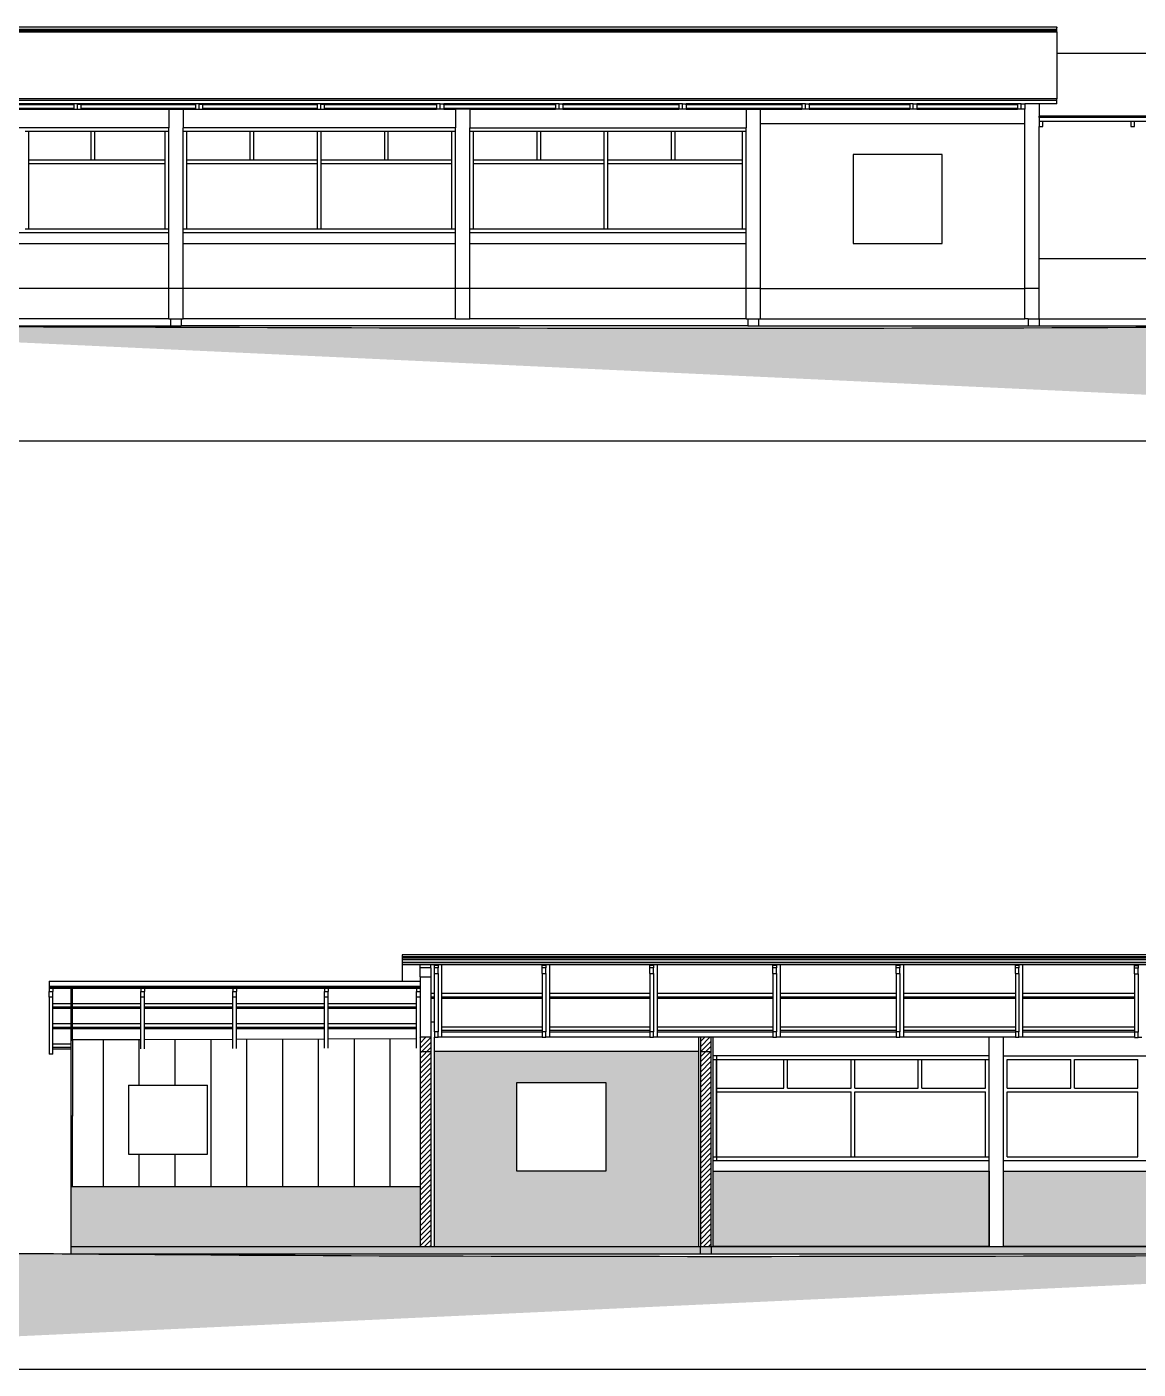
# Model space of a CAD drawing. Header units: metres. Extents: x 258817 to 259192, y 1878716 to 1878911.
# Drawn here: x 259006.43 to 259021.93, y 1878839.73 to 1878858.45 of the extents above; entities that cross this region are included whole.
import ezdxf

# ---------------------------------------------------------------- set-up
doc = ezdxf.new("R2010")
doc.units = ezdxf.units.M
doc.header["$MEASUREMENT"] = 0
doc.layers.add('SectionCutEdges', color=1, linetype='Continuous')
doc.layers.add('Vistas', color=7, linetype='Continuous')

# ---------------------------------------------------------------- blocks, each defined once
blk = doc.blocks.new('003 - Elevación Oeste')
for p, q in [((-16.785, 1.719), (3.895, 1.719)), ((-16.785, 1.689), (3.895, 1.689)), ((3.895, 1.718), (3.895, 1.719)), ((3.895, 1.715), (3.895, 1.718)), ((3.895, 1.715), (3.895, 1.711)), ((3.895, 1.711), (3.895, 1.705)), ((3.895, 1.698), (3.895, 1.705)), ((3.895, 1.689), (3.895, 1.698)), ((3.895, 1.669), (3.895, 1.689)), ((-16.785, 1.669), (3.895, 1.669)), ((-16.785, 1.65), (3.895, 1.65)), ((3.895, 1.65), (3.895, 1.669)), ((3.895, 1.65), (3.895, 1.348)), ((8.815, 1.348), (3.895, 1.348)), ((3.895, 1.348), (3.895, 0.713)), ((3.895, 0.713), (-16.785, 0.713)), ((3.895, 0.694), (-16.785, 0.694)), ((-9.813, 0.645), (-11.373, 0.645)), ((-9.813, 0.632), (-11.373, 0.632)), ((-9.813, 0.581), (-11.373, 0.581)), ((-9.813, 0.575), (-11.373, 0.575)), ((-11.373, 0.569), (-9.813, 0.569)), ((-9.813, 0.645), (-9.813, 0.632)), ((-9.762, 0.645), (-9.813, 0.645)), ((-9.813, 0.632), (-9.813, 0.581)), ((-9.813, 0.581), (-9.813, 0.575)), ((-9.813, 0.575), (-9.813, 0.569)), ((-9.813, 0.569), (-9.762, 0.569)), ((-9.762, 0.645), (-9.762, 0.641)), ((-9.711, 0.645), (-9.762, 0.645)), ((-9.762, 0.641), (-9.711, 0.641)), ((-9.762, 0.569), (-9.762, 0.641)), ((-9.762, 0.565), (-9.762, 0.569)), ((-9.711, 0.565), (-9.762, 0.565)), ((-9.711, 0.641), (-9.711, 0.645)), ((-8.115, 0.645), (-9.711, 0.645)), ((-9.711, 0.632), (-9.711, 0.641)), ((-8.115, 0.632), (-9.711, 0.632)), ((-9.711, 0.581), (-9.711, 0.632)), ((-8.115, 0.581), (-9.711, 0.581)), ((-9.711, 0.575), (-9.711, 0.581)), ((-8.115, 0.575), (-9.711, 0.575)), ((-9.711, 0.569), (-9.711, 0.575)), ((-9.711, 0.569), (-9.711, 0.565)), ((-9.711, 0.569), (-8.49, 0.569)), ((-8.49, 0.569), (-8.49, 0.309)), ((-8.49, 0.569), (-8.29, 0.569)), ((-8.29, 0.569), (-8.29, 0.309)), ((-8.29, 0.569), (-8.115, 0.569)), ((-8.115, 0.645), (-8.115, 0.632)), ((-8.064, 0.645), (-8.115, 0.645)), ((-8.115, 0.632), (-8.115, 0.581)), ((-8.115, 0.581), (-8.115, 0.575)), ((-8.115, 0.575), (-8.115, 0.569)), ((-8.115, 0.569), (-8.064, 0.569)), ((-8.064, 0.645), (-8.064, 0.641)), ((-8.014, 0.645), (-8.064, 0.645)), ((-8.064, 0.641), (-8.014, 0.641)), ((-8.064, 0.569), (-8.064, 0.641)), ((-8.064, 0.565), (-8.064, 0.569)), ((-8.014, 0.565), (-8.064, 0.565)), ((-8.014, 0.641), (-8.014, 0.645)), ((-6.418, 0.645), (-8.014, 0.645)), ((-8.014, 0.632), (-8.014, 0.641)), ((-6.418, 0.632), (-8.014, 0.632)), ((-8.014, 0.581), (-8.014, 0.632)), ((-6.418, 0.581), (-8.014, 0.581)), ((-8.014, 0.575), (-8.014, 0.581)), ((-6.418, 0.575), (-8.014, 0.575)), ((-8.014, 0.569), (-8.014, 0.575)), ((-8.014, 0.569), (-8.014, 0.565)), ((-8.014, 0.569), (-6.418, 0.569)), ((-6.418, 0.645), (-6.418, 0.632)), ((-6.367, 0.645), (-6.418, 0.645)), ((-6.418, 0.632), (-6.418, 0.581)), ((-6.418, 0.581), (-6.418, 0.575)), ((-6.418, 0.575), (-6.418, 0.569)), ((-6.418, 0.569), (-6.367, 0.569)), ((-6.367, 0.645), (-6.367, 0.641)), ((-6.316, 0.645), (-6.367, 0.645)), ((-6.367, 0.641), (-6.316, 0.641)), ((-6.367, 0.569), (-6.367, 0.641)), ((-6.367, 0.565), (-6.367, 0.569)), ((-6.316, 0.565), (-6.367, 0.565)), ((-6.316, 0.641), (-6.316, 0.645)), ((-4.757, 0.645), (-6.316, 0.645)), ((-6.316, 0.632), (-6.316, 0.641)), ((-4.757, 0.632), (-6.316, 0.632)), ((-6.316, 0.581), (-6.316, 0.632)), ((-4.757, 0.581), (-6.316, 0.581)), ((-6.316, 0.575), (-6.316, 0.581)), ((-4.757, 0.575), (-6.316, 0.575)), ((-6.316, 0.569), (-6.316, 0.575)), ((-6.316, 0.569), (-6.316, 0.565)), ((-6.316, 0.569), (-4.757, 0.569)), ((-4.757, 0.645), (-4.757, 0.632)), ((-4.706, 0.645), (-4.757, 0.645)), ((-4.757, 0.632), (-4.757, 0.581)), ((-4.757, 0.581), (-4.757, 0.575)), ((-4.757, 0.575), (-4.757, 0.569)), ((-4.706, 0.569), (-4.757, 0.569)), ((-4.706, 0.645), (-4.656, 0.645)), ((-4.706, 0.569), (-4.706, 0.645)), ((-4.656, 0.569), (-4.706, 0.569)), ((-3.095, 0.645), (-4.656, 0.645)), ((-4.656, 0.632), (-4.656, 0.645)), ((-3.095, 0.632), (-4.656, 0.632)), ((-4.656, 0.632), (-4.656, 0.581)), ((-3.095, 0.581), (-4.656, 0.581)), ((-4.656, 0.581), (-4.656, 0.575)), ((-3.095, 0.575), (-4.656, 0.575)), ((-4.656, 0.575), (-4.656, 0.569)), ((-4.656, 0.569), (-4.49, 0.569)), ((-4.29, 0.569), (-4.49, 0.569)), ((-4.49, 0.569), (-4.49, 0.309)), ((-4.29, 0.569), (-4.29, 0.309)), ((-4.29, 0.569), (-3.095, 0.569)), ((-3.095, 0.645), (-3.095, 0.632)), ((-3.044, 0.645), (-3.095, 0.645)), ((-3.095, 0.632), (-3.095, 0.581)), ((-3.095, 0.581), (-3.095, 0.575)), ((-3.095, 0.575), (-3.095, 0.569)), ((-3.044, 0.569), (-3.095, 0.569)), ((-3.044, 0.645), (-2.993, 0.645)), ((-3.044, 0.569), (-3.044, 0.645)), ((-2.993, 0.569), (-3.044, 0.569)), ((-1.377, 0.645), (-2.993, 0.645)), ((-2.993, 0.632), (-2.993, 0.645)), ((-1.377, 0.632), (-2.993, 0.632)), ((-2.993, 0.632), (-2.993, 0.581)), ((-1.377, 0.581), (-2.993, 0.581)), ((-2.993, 0.581), (-2.993, 0.575)), ((-1.377, 0.575), (-2.993, 0.575)), ((-2.993, 0.575), (-2.993, 0.569)), ((-2.993, 0.569), (-1.377, 0.569)), ((-1.377, 0.645), (-1.377, 0.632)), ((-1.327, 0.645), (-1.377, 0.645)), ((-1.377, 0.632), (-1.377, 0.581)), ((-1.377, 0.581), (-1.377, 0.575)), ((-1.377, 0.575), (-1.377, 0.569)), ((-1.327, 0.569), (-1.377, 0.569)), ((-1.327, 0.645), (-1.276, 0.645)), ((-1.327, 0.569), (-1.327, 0.645)), ((-1.276, 0.569), (-1.327, 0.569)), ((0.34, 0.645), (-1.276, 0.645)), ((-1.276, 0.632), (-1.276, 0.645)), ((0.34, 0.632), (-1.276, 0.632)), ((-1.276, 0.632), (-1.276, 0.581)), ((0.34, 0.581), (-1.276, 0.581)), ((-1.276, 0.581), (-1.276, 0.575)), ((0.34, 0.575), (-1.276, 0.575)), ((-1.276, 0.575), (-1.276, 0.569)), ((-1.276, 0.569), (-0.44, 0.569)), ((-0.44, 0.569), (-0.44, 0.309)), ((-0.44, 0.569), (-0.24, 0.569)), ((-0.24, 0.369), (-0.24, 0.569)), ((-0.24, 0.569), (0.34, 0.569)), ((0.34, 0.645), (0.34, 0.632)), ((0.391, 0.645), (0.34, 0.645)), ((0.34, 0.632), (0.34, 0.581)), ((0.34, 0.581), (0.34, 0.575)), ((0.34, 0.575), (0.34, 0.569)), ((0.391, 0.569), (0.34, 0.569)), ((0.391, 0.645), (0.442, 0.645)), ((0.391, 0.569), (0.391, 0.645)), ((0.442, 0.569), (0.391, 0.569)), ((1.842, 0.645), (0.442, 0.645)), ((0.442, 0.632), (0.442, 0.645)), ((1.842, 0.632), (0.442, 0.632)), ((0.442, 0.632), (0.442, 0.581)), ((1.842, 0.581), (0.442, 0.581)), ((0.442, 0.581), (0.442, 0.575)), ((1.842, 0.575), (0.442, 0.575)), ((0.442, 0.575), (0.442, 0.569)), ((0.442, 0.569), (1.842, 0.569)), ((1.842, 0.645), (1.842, 0.632)), ((1.892, 0.645), (1.842, 0.645)), ((1.842, 0.632), (1.842, 0.581)), ((1.842, 0.581), (1.842, 0.575)), ((1.842, 0.575), (1.842, 0.569)), ((1.892, 0.569), (1.842, 0.569)), ((1.892, 0.645), (1.943, 0.645)), ((1.892, 0.569), (1.892, 0.645)), ((1.943, 0.569), (1.892, 0.569)), ((1.943, 0.645), (1.943, 0.632)), ((3.343, 0.645), (1.943, 0.645)), ((3.343, 0.632), (1.943, 0.632)), ((1.943, 0.632), (1.943, 0.581)), ((3.343, 0.581), (1.943, 0.581)), ((1.943, 0.581), (1.943, 0.575)), ((3.343, 0.575), (1.943, 0.575)), ((1.943, 0.575), (1.943, 0.569)), ((1.943, 0.569), (3.343, 0.569)), ((3.343, 0.645), (3.343, 0.632)), ((3.394, 0.645), (3.343, 0.645)), ((3.343, 0.632), (3.343, 0.581)), ((3.343, 0.581), (3.343, 0.575)), ((3.343, 0.575), (3.343, 0.569)), ((3.394, 0.569), (3.343, 0.569)), ((3.394, 0.645), (3.445, 0.645)), ((3.394, 0.569), (3.394, 0.645)), ((3.445, 0.569), (3.394, 0.569)), ((3.445, 0.645), (3.445, 0.569)), ((3.645, 0.645), (3.445, 0.645)), ((3.445, 0.369), (3.445, 0.569)), ((3.895, 0.645), (3.645, 0.645)), ((3.645, 0.645), (3.645, 0.472)), ((3.895, 0.694), (3.895, 0.713)), ((3.895, 0.645), (3.895, 0.694)), ((8.815, 0.472), (3.645, 0.472)), ((3.645, 0.453), (3.645, 0.472)), ((8.815, 0.453), (3.645, 0.453)), ((3.645, 0.453), (3.645, 0.404)), ((3.645, 0.404), (3.696, 0.404)), ((3.645, 0.404), (3.645, 0.33)), ((3.696, 0.404), (4.925, 0.404)), ((3.696, 0.33), (3.696, 0.404)), ((4.925, 0.404), (4.976, 0.404)), ((4.925, 0.404), (4.925, 0.33)), ((4.976, 0.404), (6.205, 0.404)), ((4.976, 0.33), (4.976, 0.404)), ((-8.49, 0.309), (-12.34, 0.309)), ((-10.442, 0.258), (-10.493, 0.258)), ((-10.442, -0.142), (-10.442, 0.258)), ((-9.57, 0.258), (-10.442, 0.258)), ((-9.57, -0.142), (-9.57, 0.258)), ((-9.519, 0.258), (-9.57, 0.258)), ((-8.541, 0.258), (-9.519, 0.258)), ((-9.519, -0.142), (-9.519, 0.258)), ((-8.541, -0.142), (-8.541, 0.258)), ((-8.49, 0.258), (-8.541, 0.258)), ((-8.49, 0.258), (-8.49, 0.309)), ((-8.49, -1.1), (-8.49, 0.258)), ((-4.49, 0.309), (-8.29, 0.309)), ((-8.29, 0.258), (-8.29, 0.309)), ((-8.29, -1.1), (-8.29, 0.258)), ((-8.239, 0.258), (-8.29, 0.258)), ((-8.239, -0.142), (-8.239, 0.258)), ((-7.353, 0.258), (-8.239, 0.258)), ((-7.353, -0.142), (-7.353, 0.258)), ((-7.302, 0.258), (-7.353, 0.258)), ((-6.416, 0.258), (-7.302, 0.258)), ((-7.302, -0.142), (-7.302, 0.258)), ((-6.416, -0.142), (-6.416, 0.258)), ((-6.365, 0.258), (-6.416, 0.258)), ((-6.365, -0.142), (-6.365, 0.258)), ((-5.478, 0.258), (-6.365, 0.258)), ((-5.478, -0.142), (-5.478, 0.258)), ((-5.428, 0.258), (-5.478, 0.258)), ((-4.541, 0.258), (-5.428, 0.258)), ((-5.428, -0.142), (-5.428, 0.258)), ((-4.541, -0.142), (-4.541, 0.258)), ((-4.49, 0.258), (-4.541, 0.258)), ((-4.49, 0.258), (-4.49, 0.309)), ((-4.49, -1.1), (-4.49, 0.258)), ((-4.29, 0.309), (-0.44, 0.309)), ((-4.29, 0.258), (-4.29, 0.309)), ((-4.29, -1.1), (-4.29, 0.258)), ((-4.239, 0.258), (-4.29, 0.258)), ((-4.239, -0.142), (-4.239, 0.258)), ((-3.353, 0.258), (-4.239, 0.258)), ((-3.353, -0.142), (-3.353, 0.258)), ((-3.302, 0.258), (-3.353, 0.258)), ((-2.416, 0.258), (-3.302, 0.258)), ((-3.302, -0.142), (-3.302, 0.258)), ((-2.416, -0.142), (-2.416, 0.258)), ((-2.365, 0.258), (-2.416, 0.258)), ((-2.365, -0.142), (-2.365, 0.258)), ((-1.478, 0.258), (-2.365, 0.258)), ((-1.478, -0.142), (-1.478, 0.258)), ((-1.428, 0.258), (-1.478, 0.258)), ((-0.491, 0.258), (-1.428, 0.258)), ((-1.428, -0.142), (-1.428, 0.258)), ((-0.491, -0.142), (-0.491, 0.258)), ((-0.44, 0.258), (-0.491, 0.258)), ((-0.44, 0.258), (-0.44, 0.309)), ((-0.44, -1.1), (-0.44, 0.258)), ((-0.24, 0.369), (3.445, 0.369)), ((-0.24, -1.931), (-0.24, 0.369)), ((3.445, -1.931), (3.445, 0.369)), ((3.645, -1.511), (3.645, 0.33)), ((3.645, 0.33), (3.696, 0.33)), ((4.925, 0.33), (4.976, 0.33)), ((-10.442, -0.193), (-10.442, -0.142)), ((-9.57, -0.142), (-10.442, -0.142)), ((-9.519, -0.142), (-9.57, -0.142)), ((-8.541, -0.142), (-9.519, -0.142)), ((-8.541, -0.193), (-8.541, -0.142)), ((-8.239, -0.193), (-8.239, -0.142)), ((-7.353, -0.142), (-8.239, -0.142)), ((-7.302, -0.142), (-7.353, -0.142)), ((-6.416, -0.142), (-7.302, -0.142)), ((-6.416, -0.193), (-6.416, -0.142)), ((-6.365, -0.193), (-6.365, -0.142)), ((-5.478, -0.142), (-6.365, -0.142)), ((-5.428, -0.142), (-5.478, -0.142)), ((-4.541, -0.142), (-5.428, -0.142)), ((-4.541, -0.193), (-4.541, -0.142)), ((-4.239, -0.193), (-4.239, -0.142)), ((-3.353, -0.142), (-4.239, -0.142)), ((-3.302, -0.142), (-3.353, -0.142)), ((-2.416, -0.142), (-3.302, -0.142)), ((-2.416, -0.193), (-2.416, -0.142)), ((-2.365, -0.193), (-2.365, -0.142)), ((-1.478, -0.142), (-2.365, -0.142)), ((-1.428, -0.142), (-1.478, -0.142)), ((-0.491, -0.142), (-1.428, -0.142)), ((-0.491, -0.193), (-0.491, -0.142)), ((2.295, -0.061), (1.055, -0.061)), ((1.055, -0.061), (1.055, -1.301)), ((2.295, -1.301), (2.295, -0.061)), ((-10.442, -1.1), (-10.442, -0.193)), ((-8.541, -0.193), (-10.442, -0.193)), ((-8.541, -1.1), (-8.541, -0.193)), ((-8.239, -1.1), (-8.239, -0.193)), ((-6.416, -0.193), (-8.239, -0.193)), ((-6.416, -1.1), (-6.416, -0.193)), ((-6.365, -1.1), (-6.365, -0.193)), ((-4.541, -0.193), (-6.365, -0.193)), ((-4.541, -1.1), (-4.541, -0.193)), ((-4.239, -1.1), (-4.239, -0.193)), ((-2.416, -0.193), (-4.239, -0.193)), ((-2.416, -1.1), (-2.416, -0.193)), ((-2.365, -1.1), (-2.365, -0.193)), ((-0.491, -0.193), (-2.365, -0.193)), ((-0.491, -1.1), (-0.491, -0.193)), ((-10.442, -1.1), (-10.493, -1.1)), ((-8.541, -1.1), (-10.442, -1.1)), ((-8.49, -1.1), (-8.541, -1.1)), ((-8.49, -1.151), (-8.49, -1.1)), ((-8.29, -1.151), (-8.29, -1.1)), ((-8.239, -1.1), (-8.29, -1.1)), ((-6.416, -1.1), (-8.239, -1.1)), ((-6.365, -1.1), (-6.416, -1.1)), ((-4.541, -1.1), (-6.365, -1.1)), ((-4.49, -1.1), (-4.541, -1.1)), ((-4.49, -1.151), (-4.49, -1.1)), ((-4.29, -1.151), (-4.29, -1.1)), ((-4.239, -1.1), (-4.29, -1.1)), ((-2.416, -1.1), (-4.239, -1.1)), ((-2.365, -1.1), (-2.416, -1.1)), ((-0.491, -1.1), (-2.365, -1.1)), ((-0.44, -1.1), (-0.491, -1.1)), ((-0.44, -1.151), (-0.44, -1.1)), ((-12.34, -1.151), (-8.49, -1.151)), ((-12.34, -1.301), (-8.49, -1.301)), ((-8.49, -1.301), (-8.49, -1.151)), ((-8.49, -1.931), (-8.49, -1.301)), ((-8.29, -1.301), (-8.29, -1.151)), ((-8.29, -1.151), (-4.49, -1.151)), ((-8.29, -1.301), (-4.49, -1.301)), ((-8.29, -1.931), (-8.29, -1.301)), ((-4.49, -1.301), (-4.49, -1.151)), ((-4.49, -1.931), (-4.49, -1.301)), ((-4.29, -1.301), (-4.29, -1.151)), ((-4.29, -1.151), (-0.44, -1.151)), ((-4.29, -1.301), (-0.44, -1.301)), ((-4.29, -1.931), (-4.29, -1.301)), ((-0.44, -1.301), (-0.44, -1.151)), ((-0.44, -1.931), (-0.44, -1.301)), ((1.055, -1.301), (2.295, -1.301)), ((3.645, -1.511), (8.489, -1.511)), ((3.645, -1.931), (3.645, -1.511)), ((-8.49, -1.931), (-12.34, -1.931)), ((-8.49, -2.351), (-8.49, -1.931)), ((-8.29, -1.931), (-8.49, -1.931)), ((-8.29, -2.351), (-8.29, -1.931)), ((-4.49, -1.931), (-8.29, -1.931)), ((-4.49, -2.351), (-4.49, -1.931)), ((-4.29, -1.931), (-4.49, -1.931)), ((-4.29, -2.351), (-4.29, -1.931)), ((-0.44, -1.931), (-4.29, -1.931)), ((-0.44, -2.351), (-0.44, -1.931)), ((-0.24, -1.931), (-0.44, -1.931)), ((-0.24, -2.351), (-0.24, -1.931)), ((-0.24, -1.931), (3.445, -1.931)), ((3.645, -1.931), (3.445, -1.931)), ((3.445, -2.351), (3.445, -1.931)), ((3.645, -2.351), (3.645, -1.931)), ((-8.49, -2.351), (-12.34, -2.351)), ((-8.49, -2.351), (-8.465, -2.351)), ((-8.465, -2.351), (-8.315, -2.351)), ((-8.465, -2.351), (-8.465, -2.451)), ((-8.315, -2.351), (-8.315, -2.451)), ((-8.315, -2.351), (-8.29, -2.351)), ((-4.49, -2.351), (-8.29, -2.351)), ((-4.49, -2.351), (-4.29, -2.351)), ((-0.44, -2.351), (-4.29, -2.351)), ((-0.44, -2.351), (-0.415, -2.351)), ((-0.415, -2.351), (-0.415, -2.451)), ((-0.415, -2.351), (-0.265, -2.351)), ((-0.265, -2.351), (-0.265, -2.451)), ((-0.265, -2.351), (-0.24, -2.351)), ((-0.24, -2.351), (3.445, -2.351)), ((3.495, -2.351), (3.445, -2.351)), ((3.495, -2.351), (3.645, -2.351)), ((3.495, -2.351), (3.495, -2.451)), ((3.645, -2.351), (3.645, -2.451)), ((3.645, -2.351), (8.365, -2.351)), ((-16.345, -2.451), (-8.465, -2.451)), ((-8.465, -2.451), (-8.315, -2.451)), ((-0.415, -2.451), (-8.315, -2.451)), ((-0.415, -2.451), (-0.265, -2.451)), ((-0.265, -2.451), (3.495, -2.451)), ((3.495, -2.451), (3.645, -2.451)), ((3.645, -2.451), (8.365, -2.451))]:
    blk.add_line(p, q)

msp = doc.modelspace()

# ---------------------------------------------------------------- hatches: boundary and pattern name
at = {"layer": 'Vistas'}
h = msp.add_hatch(dxfattribs=at)
h.set_pattern_fill('EARTH', color=256)
h.set_pattern_definition([(0, (-74.26602, 44.66947), (0.25, 0.25), [0.25, -0.25]), (0, (-74.26602, 44.76322), (0.25, 0.25), [0.25, -0.25]), (0, (-74.26602, 44.85697), (0.25, 0.25), [0.25, -0.25]), (90, (-74.23477, 44.88822), (-0.25, 0.25), [0.25, -0.25]), (90, (-74.14102, 44.88822), (-0.25, 0.25), [0.25, -0.25]), (90, (-74.04727, 44.88822), (-0.25, 0.25), [0.25, -0.25])])
edge = h.paths.add_edge_path()
edge.add_spline(control_points=[(259034.3909, 1878854.28178), (259034.7914, 1878854.29175), (259035.33979, 1878854.3054), (259035.88651, 1878854.34875), (259036.03396, 1878854.36045)], knot_values=[0, 0, 0, 0, 1.20145822, 1.64515417, 1.64515417, 1.64515417, 1.64515417], degree=3, periodic=0)
edge.add_spline(control_points=[(259034.3909, 1878854.28178), (259033.74258, 1878854.28178), (259033.09427, 1878854.28178), (259032.44595, 1878854.28178), (259031.96231, 1878854.28651), (259031.3811, 1878854.29219), (259029.78339, 1878854.45813), (259028.56001, 1878854.11298), (259026.80226, 1878854.29504), (259017.71425, 1878854.20293), (259008.7221, 1878854.26885), (259000.33578, 1878854.28191), (259000.26403, 1878854.28134), (259000.16795, 1878854.28368), (259000.03057, 1878854.29764), (258999.83945, 1878854.31323), (258999.68698, 1878854.37764), (258999.44221, 1878854.37292), (258999.02936, 1878854.37097), (258998.63699, 1878854.40339), (258998.39579, 1878854.42332)], knot_values=[0, 0, 0, 0, 1, 1, 1, 2.4498074, 2.74228154, 5.81384538, 6.10631953, 8.03815502, 33.03815502, 33.11707652, 33.19685015, 33.25339967, 33.40528565, 33.61113336, 33.82677124, 33.88777746, 34.34228124, 35.0674593, 35.0674593, 35.0674593, 35.0674593], weights=[1, 1, 1, 1, 1, 1, 1, 1, 1, 1, 1, 1, 1, 1, 1, 1, 1, 1, 1, 1, 1], degree=3, periodic=0)
edge.add_line((258998.34569, 1878852.67266), (258998.34569, 1878854.42121))
edge.add_line((259036.03396, 1878852.67266), (258998.34569, 1878852.67266))
edge.add_line((259036.03396, 1878854.36045), (259036.03396, 1878852.67266))
h = msp.add_hatch(dxfattribs=at)
h.set_pattern_fill('ANSI31', color=256, scale=4, angle=45)
h.set_pattern_definition([(90, (0, 0), (-0.5, 0), [])])
h.paths.add_polyline_path([(259011.9146, 1878844.16298), (259011.9146, 1878844.2115), (259011.9146, 1878844.36298), (259011.9146, 1878844.92128), (259011.8638, 1878844.92128), (259011.8638, 1878844.34278), (259010.6346, 1878844.33943), (259010.6346, 1878844.92128), (259010.5838, 1878844.92128), (259010.5838, 1878844.33929), (259009.3546, 1878844.33595), (259009.3546, 1878844.92128), (259009.3038, 1878844.92128), (259009.3038, 1878844.33581), (259008.0746, 1878844.33246), (259008.0746, 1878844.92128), (259008.0238, 1878844.92128), (259008.0238, 1878844.33233), (259007.07, 1878844.32973), (259007.07, 1878844.32298), (259007.07, 1878843.26298), (259007.07, 1878842.28298), (259007.1946, 1878842.28298), (259011.9146, 1878842.28298)])
h.paths.add_polyline_path([(259008.95049, 1878842.73184), (259007.85055, 1878842.73184), (259007.85055, 1878843.69184), (259007.85089, 1878843.69184), (259008.95049, 1878843.69184)], flags=16)
h = msp.add_hatch(dxfattribs=at)
h.set_pattern_fill('ANSI31', color=256, scale=0.4)
h.set_pattern_definition([(45, (0, 0), (-0.0353553390593, 0.0353553390593), [])])
h.paths.add_polyline_path([(258999.40363, 1878841.82298), (258998.06868, 1878841.82298), (258998.06868, 1878841.44298), (258999.40363, 1878841.44298)])
h.paths.add_polyline_path([(259024.0246, 1878844.16298), (259023.8746, 1878844.16298), (259023.8746, 1878841.44298), (259024.0246, 1878841.44298)])
h.paths.add_polyline_path([(259024.0246, 1878844.36298), (259023.8746, 1878844.36298), (259023.8746, 1878844.16298), (259024.0246, 1878844.16298)])
h.paths.add_polyline_path([(259032.0446, 1878844.16298), (259031.8946, 1878844.16298), (259031.8946, 1878841.44298), (259032.0446, 1878841.44298)])
h.paths.add_polyline_path([(259032.0446, 1878844.36298), (259031.8946, 1878844.36298), (259031.8946, 1878844.35906), (259031.8946, 1878844.16298), (259032.0446, 1878844.16298)])
h.paths.add_polyline_path([(259015.9746, 1878841.86298), (259015.8246, 1878841.86298), (259015.8246, 1878841.44298), (259015.9746, 1878841.44298)])
h.paths.add_polyline_path([(259015.9746, 1878844.16298), (259015.8246, 1878844.16298), (259015.8246, 1878841.86298), (259015.9746, 1878841.86298)])
h.paths.add_polyline_path([(259015.9746, 1878844.36298), (259015.8246, 1878844.36298), (259015.8246, 1878844.16298), (259015.9746, 1878844.16298)])
h.paths.add_polyline_path([(259012.0646, 1878841.86298), (259011.9146, 1878841.86298), (259011.9146, 1878841.44298), (259012.0646, 1878841.44298)])
h.paths.add_polyline_path([(259012.0646, 1878844.16298), (259011.9146, 1878844.16298), (259011.9146, 1878841.86298), (259012.0646, 1878841.86298)])
h.paths.add_polyline_path([(259012.0646, 1878844.36298), (259011.9146, 1878844.36298), (259011.9146, 1878844.2115), (259011.9146, 1878844.16298), (259012.0646, 1878844.16298)])
h = msp.add_hatch(dxfattribs=at)
h.set_pattern_fill('AR-B816C', color=256, scale=0.026)
h.set_pattern_definition([(0, (259012.1146, 1878841.44298), (0.208, 0.208), [0.40625, -0.00975]), (0, (259011.9066, 1878841.45273), (0.208, 0.208), [0.40625, -0.00975]), (90, (259012.1146, 1878841.44298), (-0.208, 0.208), [-0.21775, 0.19825]), (90, (259012.10485, 1878841.44298), (-0.208, 0.208), [-0.21775, 0.19825])])
h.paths.add_polyline_path([(259011.9146, 1878842.28298), (259007.1946, 1878842.28298), (259007.0446, 1878842.28298), (259007.0446, 1878841.44298), (259011.9146, 1878841.44298), (259011.9146, 1878841.86298)])
h.paths.add_polyline_path([(259015.7996, 1878844.16298), (259012.1146, 1878844.16298), (259012.1146, 1878841.44298), (259015.7996, 1878841.44298)])
h.paths.add_polyline_path([(259013.2646, 1878843.73298), (259014.5046, 1878843.73298), (259014.5046, 1878842.49298), (259013.2646, 1878842.49298)], flags=16)
h.paths.add_polyline_path([(259015.9996, 1878842.49298), (259019.8496, 1878842.49298), (259019.8496, 1878841.44298), (259015.9996, 1878841.44298)])
h.paths.add_polyline_path([(259020.0496, 1878842.49298), (259023.8496, 1878842.49298), (259023.8496, 1878841.44298), (259020.0496, 1878841.44298)])
h.paths.add_polyline_path([(259024.0496, 1878842.49298), (259027.8996, 1878842.49298), (259027.8996, 1878841.44298), (259024.0496, 1878841.44298)])
h.paths.add_polyline_path([(259028.0996, 1878841.44298), (259031.8446, 1878841.44298), (259031.8446, 1878842.49298), (259028.0996, 1878842.49298)])
h = msp.add_hatch(dxfattribs=at)
h.set_pattern_fill('EARTH', color=256)
h.set_pattern_definition([(0, (-3e-11, 31.73067), (0.25, 0.25), [0.25, -0.25]), (0, (-3e-11, 31.82442), (0.25, 0.25), [0.25, -0.25]), (0, (-3e-11, 31.91817), (0.25, 0.25), [0.25, -0.25]), (90, (0.03125, 31.94942), (-0.25, 0.25), [0.25, -0.25]), (90, (0.125, 31.94942), (-0.25, 0.25), [0.25, -0.25]), (90, (0.21875, 31.94942), (-0.25, 0.25), [0.25, -0.25])])
edge = h.paths.add_edge_path()
edge.add_spline(control_points=[(258998.06868, 1878841.34298), (258997.66819, 1878841.35295), (258997.11979, 1878841.3666), (258996.57307, 1878841.40995), (258996.42562, 1878841.42164)], knot_values=[0, 0, 0, 0, 1.20145822, 1.64515417, 1.64515417, 1.64515417, 1.64515417], degree=3, periodic=0)
edge.add_spline(control_points=[(258998.06868, 1878841.34298), (258998.717, 1878841.34298), (258999.36532, 1878841.34298), (259000.01363, 1878841.34298), (259000.49728, 1878841.34771), (259001.07848, 1878841.35339), (259002.67619, 1878841.51933), (259003.89957, 1878841.17418), (259005.65732, 1878841.35623), (259014.74533, 1878841.26413), (259023.73748, 1878841.33005), (259032.12381, 1878841.3431), (259032.19555, 1878841.34254), (259032.29164, 1878841.34488), (259032.42901, 1878841.35884), (259032.62013, 1878841.37443), (259032.7726, 1878841.43884), (259033.01737, 1878841.43412), (259033.43023, 1878841.43216), (259033.82259, 1878841.46459), (259034.06379, 1878841.48452)], knot_values=[0, 0, 0, 0, 1, 1, 1, 2.4498074, 2.74228154, 5.81384538, 6.10631953, 8.03815502, 33.03815502, 33.11707652, 33.19685015, 33.25339967, 33.40528565, 33.61113336, 33.82677124, 33.88777746, 34.34228124, 35.0674593, 35.0674593, 35.0674593, 35.0674593], weights=[1, 1, 1, 1, 1, 1, 1, 1, 1, 1, 1, 1, 1, 1, 1, 1, 1, 1, 1, 1, 1], degree=3, periodic=0)
edge.add_line((259034.11389, 1878839.73386), (259034.11389, 1878841.48241))
edge.add_line((258996.42562, 1878839.73386), (259034.11389, 1878839.73386))
edge.add_line((258996.42562, 1878841.42164), (258996.42562, 1878839.73386))
h = msp.add_hatch(color=256, dxfattribs=at)
h.dxf.hatch_style = 1
h.paths.add_polyline_path([(259024.0246, 1878841.44298), (259023.8746, 1878841.44298), (259023.8746, 1878841.34298), (259024.0246, 1878841.34298)])
h.paths.add_polyline_path([(259015.9746, 1878841.44298), (259015.8246, 1878841.44298), (259015.8246, 1878841.34298), (259015.9746, 1878841.34298)])
h.paths.add_polyline_path([(259000.01363, 1878841.44298), (258998.06868, 1878841.44298), (258998.06868, 1878841.34298), (259000.01363, 1878841.34298)])
h.paths.add_polyline_path([(259015.8246, 1878841.44298), (259007.0446, 1878841.44298), (259007.0446, 1878841.34298), (259011.9146, 1878841.34298), (259015.8246, 1878841.34298)])
h.paths.add_polyline_path([(259023.8746, 1878841.44298), (259015.9746, 1878841.44298), (259015.9746, 1878841.34298), (259023.8746, 1878841.34298)])
h.paths.add_polyline_path([(259032.0446, 1878841.44298), (259024.0246, 1878841.44298), (259024.0246, 1878841.34298), (259032.0446, 1878841.34298)])

# ---------------------------------------------------------------- linework, layer by layer
at = {"layer": 'SectionCutEdges'}
for p, q in [((259011.6646, 1878845.4035), (259011.6646, 1878845.38275)), ((259032.3446, 1878845.4035), (259011.6646, 1878845.4035)), ((259011.6646, 1878845.38275), (259032.3446, 1878845.38275)), ((259012.0646, 1878845.33005), (259011.9146, 1878845.33005)), ((259011.9146, 1878845.20298), (259011.9146, 1878845.33005)), ((259011.9146, 1878845.20298), (259011.9146, 1878845.14231)), ((259011.9146, 1878845.20298), (259012.0646, 1878845.20298)), ((259012.0646, 1878845.33005), (259012.0646, 1878841.44298)), ((259012.1654, 1878845.33005), (259012.1146, 1878845.33005)), ((259012.1146, 1878845.25101), (259012.1146, 1878845.33005)), ((259012.1146, 1878845.25101), (259012.1654, 1878845.25101)), ((259012.1654, 1878845.25101), (259012.1654, 1878845.33005)), ((259013.66698, 1878845.33005), (259013.61618, 1878845.33005)), ((259013.61618, 1878845.25101), (259013.61618, 1878845.33005)), ((259013.61618, 1878845.25101), (259013.66698, 1878845.25101)), ((259013.66698, 1878845.25101), (259013.66698, 1878845.33005)), ((259015.16857, 1878845.33005), (259015.11777, 1878845.33005)), ((259015.11777, 1878845.25101), (259015.11777, 1878845.33005)), ((259015.11777, 1878845.25101), (259015.16857, 1878845.25101)), ((259015.16857, 1878845.25101), (259015.16857, 1878845.33005)), ((259016.88593, 1878845.33005), (259016.83513, 1878845.33005)), ((259016.83513, 1878845.25101), (259016.83513, 1878845.33005)), ((259016.83513, 1878845.25101), (259016.88593, 1878845.25101)), ((259016.88593, 1878845.25101), (259016.88593, 1878845.33005)), ((259018.60328, 1878845.33005), (259018.55248, 1878845.33005)), ((259018.55248, 1878845.25101), (259018.55248, 1878845.33005)), ((259018.55248, 1878845.25101), (259018.60328, 1878845.25101)), ((259018.60328, 1878845.25101), (259018.60328, 1878845.33005)), ((259020.26578, 1878845.33005), (259020.21498, 1878845.33005)), ((259020.21498, 1878845.25101), (259020.21498, 1878845.33005)), ((259020.21498, 1878845.25101), (259020.26578, 1878845.25101)), ((259020.26578, 1878845.25101), (259020.26578, 1878845.33005)), ((259021.92618, 1878845.32614), (259021.87538, 1878845.32614)), ((259021.87538, 1878845.24709), (259021.87538, 1878845.32614)), ((259021.87538, 1878845.24709), (259021.92618, 1878845.24709)), ((259021.92618, 1878845.24709), (259021.92618, 1878845.32614)), ((259006.7446, 1878845.07338), (259011.9146, 1878845.07338)), ((259006.7446, 1878845.07338), (259006.7446, 1878845.05269)), ((259011.9146, 1878845.05269), (259006.7446, 1878845.05269)), ((259006.7446, 1878845.00013), (259006.7954, 1878845.00013)), ((259006.7446, 1878844.92128), (259006.7446, 1878845.00013)), ((259006.7954, 1878844.92128), (259006.7954, 1878845.00013)), ((259007.07, 1878845.04656), (259007.0446, 1878845.04656)), ((259007.0446, 1878845.04656), (259007.0446, 1878844.76155)), ((259007.07, 1878844.32298), (259007.07, 1878845.04656)), ((259008.0238, 1878845.00013), (259008.0746, 1878845.00013)), ((259008.0238, 1878844.92128), (259008.0238, 1878845.00013)), ((259008.0746, 1878844.92128), (259008.0746, 1878845.00013)), ((259009.3038, 1878845.00013), (259009.3546, 1878845.00013)), ((259009.3038, 1878844.92128), (259009.3038, 1878845.00013)), ((259009.3546, 1878844.92128), (259009.3546, 1878845.00013)), ((259010.5838, 1878845.00013), (259010.6346, 1878845.00013)), ((259010.5838, 1878844.92128), (259010.5838, 1878845.00013)), ((259010.6346, 1878844.92128), (259010.6346, 1878845.00013)), ((259011.8638, 1878845.00013), (259011.9146, 1878845.00013)), ((259011.8638, 1878844.92128), (259011.8638, 1878845.00013)), ((259011.9146, 1878845.14231), (259011.9146, 1878844.92128)), ((259006.7954, 1878844.92128), (259006.7446, 1878844.92128)), ((259008.0746, 1878844.92128), (259008.0238, 1878844.92128)), ((259009.3546, 1878844.92128), (259009.3038, 1878844.92128)), ((259010.6346, 1878844.92128), (259010.5838, 1878844.92128)), ((259011.9146, 1878844.92128), (259011.8638, 1878844.92128)), ((259011.9146, 1878844.92128), (259011.9146, 1878844.36298)), ((259007.0446, 1878844.76155), (259007.0446, 1878844.54852)), ((259007.0446, 1878844.54852), (259007.0446, 1878844.49943)), ((259007.0446, 1878844.49943), (259007.0446, 1878844.47985)), ((259007.0446, 1878844.47985), (259007.0446, 1878844.32298)), ((259012.1654, 1878844.43918), (259012.1146, 1878844.43918)), ((259012.1146, 1878844.43918), (259012.1146, 1878844.36298)), ((259012.1654, 1878844.36298), (259012.1654, 1878844.43918)), ((259013.61618, 1878844.43918), (259013.61618, 1878844.36298)), ((259013.66698, 1878844.43918), (259013.61618, 1878844.43918)), ((259013.66698, 1878844.36298), (259013.66698, 1878844.43918)), ((259015.11777, 1878844.43918), (259015.11777, 1878844.36298)), ((259015.16857, 1878844.43918), (259015.11777, 1878844.43918)), ((259015.16857, 1878844.36298), (259015.16857, 1878844.43918)), ((259016.83513, 1878844.43918), (259016.83513, 1878844.36298)), ((259016.88593, 1878844.43918), (259016.83513, 1878844.43918)), ((259016.88593, 1878844.36298), (259016.88593, 1878844.43918)), ((259018.55248, 1878844.43918), (259018.55248, 1878844.36298)), ((259018.60328, 1878844.43918), (259018.55248, 1878844.43918)), ((259018.60328, 1878844.36298), (259018.60328, 1878844.43918)), ((259020.21498, 1878844.43918), (259020.21498, 1878844.36298)), ((259020.26578, 1878844.43918), (259020.21498, 1878844.43918)), ((259020.26578, 1878844.36298), (259020.26578, 1878844.43918)), ((259021.87538, 1878844.43526), (259021.87538, 1878844.36298)), ((259021.92618, 1878844.43526), (259021.87538, 1878844.43526)), ((259021.92618, 1878844.35906), (259021.92618, 1878844.43526)), ((259007.0446, 1878844.32298), (259007.07, 1878844.32298)), ((259007.0446, 1878844.32298), (259007.0446, 1878844.26683)), ((259007.0446, 1878844.26683), (259007.0446, 1878841.44298)), ((259012.0646, 1878844.36298), (259011.9146, 1878844.36298)), ((259011.9146, 1878844.36298), (259011.9146, 1878844.2115)), ((259012.1146, 1878844.36298), (259012.1654, 1878844.36298)), ((259013.61618, 1878844.36298), (259013.66698, 1878844.36298)), ((259015.11777, 1878844.36298), (259015.16857, 1878844.36298)), ((259015.9746, 1878844.36298), (259015.8246, 1878844.36298)), ((259015.8246, 1878844.36298), (259015.8246, 1878844.16298)), ((259015.9746, 1878844.16298), (259015.9746, 1878844.36298)), ((259016.83513, 1878844.36298), (259016.88593, 1878844.36298)), ((259018.55248, 1878844.36298), (259018.60328, 1878844.36298)), ((259020.21498, 1878844.36298), (259020.26578, 1878844.36298)), ((259021.87538, 1878844.36298), (259021.87538, 1878844.35906)), ((259021.87538, 1878844.35906), (259021.92618, 1878844.35906)), ((259011.9146, 1878844.2115), (259011.9146, 1878844.16298)), ((259011.9146, 1878844.16298), (259012.0646, 1878844.16298)), ((259011.9146, 1878844.16298), (259011.9146, 1878841.86298)), ((259015.8246, 1878844.16298), (259015.9746, 1878844.16298)), ((259015.8246, 1878844.16298), (259015.8246, 1878841.86298)), ((259015.9746, 1878841.86298), (259015.9746, 1878844.16298)), ((259007.07, 1878843.26298), (259007.0446, 1878843.26298)), ((259007.07, 1878842.28298), (259007.07, 1878843.26298)), ((259007.0446, 1878842.28298), (259007.0446, 1878841.34298)), ((259007.0446, 1878842.28298), (259007.1946, 1878842.28298)), ((259011.9146, 1878841.86298), (259011.9146, 1878841.44298)), ((259015.8246, 1878841.86298), (259015.8246, 1878841.44298)), ((259015.9746, 1878841.44298), (259015.9746, 1878841.86298)), ((259007.0446, 1878841.44298), (259032.0446, 1878841.44298)), ((259015.8246, 1878841.34298), (259015.8246, 1878841.44298)), ((259015.9746, 1878841.44298), (259015.9746, 1878841.34298)), ((259007.0446, 1878841.34298), (259011.9146, 1878841.34298)), ((259011.9146, 1878841.34298), (259015.8246, 1878841.34298)), ((259015.9746, 1878841.34298), (259023.8746, 1878841.34298))]:
    msp.add_line(p, q, dxfattribs=at)
at = {"layer": 'Vistas'}
for p, q in [((259036.03396, 1878852.67266), (258998.34569, 1878852.67266)), ((259032.3446, 1878845.51319), (259011.6646, 1878845.51319)), ((259011.6646, 1878845.51319), (259011.6646, 1878845.4035)), ((259032.3446, 1878845.48319), (259011.6646, 1878845.48319)), ((259032.3446, 1878845.46294), (259011.6646, 1878845.46294)), ((259032.3446, 1878845.44366), (259011.6646, 1878845.44366)), ((259011.6646, 1878845.38275), (259011.6646, 1878845.14231)), ((259011.6646, 1878845.37541), (259032.3446, 1878845.37541)), ((259011.9146, 1878845.33005), (259011.9146, 1878845.37541)), ((259012.0646, 1878845.33005), (259012.0646, 1878845.37541)), ((259012.1146, 1878845.33005), (259012.1146, 1878845.37541)), ((259012.1654, 1878845.36346), (259012.1146, 1878845.36346)), ((259012.1654, 1878845.37541), (259012.1654, 1878845.33005)), ((259012.2162, 1878845.37541), (259012.2162, 1878844.36298)), ((259013.61618, 1878845.33005), (259013.61618, 1878845.37541)), ((259013.66698, 1878845.36346), (259013.61618, 1878845.36346)), ((259013.66698, 1878845.37541), (259013.66698, 1878845.33005)), ((259013.71778, 1878845.37541), (259013.71778, 1878844.36298)), ((259015.11777, 1878845.33005), (259015.11777, 1878845.37541)), ((259015.16857, 1878845.36346), (259015.11777, 1878845.36346)), ((259015.16857, 1878845.37541), (259015.16857, 1878845.33005)), ((259015.21937, 1878845.37541), (259015.21937, 1878844.36298)), ((259016.83513, 1878845.33005), (259016.83513, 1878845.37541)), ((259016.88593, 1878845.36346), (259016.83513, 1878845.36346)), ((259016.88593, 1878845.37541), (259016.88593, 1878845.33005)), ((259016.93673, 1878845.37541), (259016.93673, 1878844.36298)), ((259018.55248, 1878845.33005), (259018.55248, 1878845.37541)), ((259018.60328, 1878845.36346), (259018.55248, 1878845.36346)), ((259018.60328, 1878845.37541), (259018.60328, 1878845.33005)), ((259018.65408, 1878845.37541), (259018.65408, 1878844.36298)), ((259020.21498, 1878845.33005), (259020.21498, 1878845.37541)), ((259020.26578, 1878845.36346), (259020.21498, 1878845.36346)), ((259020.26578, 1878845.37541), (259020.26578, 1878845.33005)), ((259020.31658, 1878845.37541), (259020.31658, 1878844.36298)), ((259021.87538, 1878845.32614), (259021.87538, 1878845.37541)), ((259021.92618, 1878845.35954), (259021.87538, 1878845.35954)), ((259021.92618, 1878845.37541), (259021.92618, 1878845.32614)), ((259012.1146, 1878844.43918), (259012.1146, 1878845.25101)), ((259012.1654, 1878845.25101), (259012.1654, 1878844.43918)), ((259013.61618, 1878845.25101), (259013.61618, 1878844.43918)), ((259013.66698, 1878845.25101), (259013.66698, 1878844.43918)), ((259015.11777, 1878845.25101), (259015.11777, 1878844.97652)), ((259015.16857, 1878845.25101), (259015.16857, 1878844.43918)), ((259016.83513, 1878845.25101), (259016.83513, 1878844.97652)), ((259016.88593, 1878845.25101), (259016.88593, 1878844.43918)), ((259018.55248, 1878845.25101), (259018.55248, 1878844.97652)), ((259018.60328, 1878845.25101), (259018.60328, 1878844.43918)), ((259020.21498, 1878845.25101), (259020.21498, 1878844.97652)), ((259020.26578, 1878845.25101), (259020.26578, 1878844.43918)), ((259021.87538, 1878845.24709), (259021.87538, 1878844.97652)), ((259021.92618, 1878845.24709), (259021.92618, 1878844.43526)), ((259006.7446, 1878845.14231), (259011.9146, 1878845.14231)), ((259006.7446, 1878845.14231), (259006.7446, 1878845.07338)), ((259006.7446, 1878845.05269), (259006.7446, 1878845.00013)), ((259007.0446, 1878845.04324), (259006.7446, 1878845.04324)), ((259006.7954, 1878845.04324), (259006.7954, 1878845.00013)), ((259007.0446, 1878845.04656), (259007.0446, 1878845.05269)), ((259007.07, 1878845.04656), (259007.07, 1878845.05269)), ((259011.9146, 1878845.04324), (259007.07, 1878845.04324)), ((259008.0238, 1878845.04324), (259008.0238, 1878845.00013)), ((259008.0746, 1878845.04324), (259008.0746, 1878845.00013)), ((259009.3038, 1878845.04324), (259009.3038, 1878845.00013)), ((259009.3546, 1878845.04324), (259009.3546, 1878845.00013)), ((259010.5838, 1878845.04324), (259010.5838, 1878845.00013)), ((259010.6346, 1878845.04324), (259010.6346, 1878845.00013)), ((259011.8638, 1878845.04324), (259011.8638, 1878845.00013)), ((259006.7446, 1878844.92128), (259006.7446, 1878844.12452)), ((259006.7954, 1878844.12452), (259006.7954, 1878844.92128)), ((259007.0446, 1878844.83021), (259006.7954, 1878844.83021)), ((259008.0238, 1878844.83021), (259007.07, 1878844.83021)), ((259008.0238, 1878844.20092), (259008.0238, 1878844.92128)), ((259008.0746, 1878844.20106), (259008.0746, 1878844.92128)), ((259009.3038, 1878844.83021), (259008.0746, 1878844.83021)), ((259009.3038, 1878844.2044), (259009.3038, 1878844.92128)), ((259009.3546, 1878844.20454), (259009.3546, 1878844.92128)), ((259010.5838, 1878844.83021), (259009.3546, 1878844.83021)), ((259010.5838, 1878844.20788), (259010.5838, 1878844.92128)), ((259010.6346, 1878844.20802), (259010.6346, 1878844.92128)), ((259011.8638, 1878844.83021), (259010.6346, 1878844.83021)), ((259011.8638, 1878844.21137), (259011.8638, 1878844.92128)), ((259012.0646, 1878844.97652), (259012.1146, 1878844.97652)), ((259012.0646, 1878844.92755), (259012.1146, 1878844.92755)), ((259012.0646, 1878844.90729), (259012.1146, 1878844.90729)), ((259012.2162, 1878844.97652), (259013.61618, 1878844.97652)), ((259012.2162, 1878844.92755), (259013.61618, 1878844.92755)), ((259012.2162, 1878844.90729), (259013.61618, 1878844.90729)), ((259013.71778, 1878844.97652), (259015.11777, 1878844.97652)), ((259013.71778, 1878844.92755), (259015.11777, 1878844.92755)), ((259013.71778, 1878844.90729), (259015.11777, 1878844.90729)), ((259015.11777, 1878844.97652), (259015.11777, 1878844.43918)), ((259015.21937, 1878844.97652), (259016.83513, 1878844.97652)), ((259015.21937, 1878844.92755), (259016.83513, 1878844.92755)), ((259015.21937, 1878844.90729), (259016.83513, 1878844.90729)), ((259016.83513, 1878844.97652), (259016.83513, 1878844.43918)), ((259016.93673, 1878844.97652), (259018.55248, 1878844.97652)), ((259016.93673, 1878844.92755), (259018.55248, 1878844.92755)), ((259016.93673, 1878844.90729), (259018.55248, 1878844.90729)), ((259018.55248, 1878844.97652), (259018.55248, 1878844.92755)), ((259018.55248, 1878844.92755), (259018.55248, 1878844.43918)), ((259018.65408, 1878844.97652), (259020.21498, 1878844.97652)), ((259018.65408, 1878844.92755), (259020.21498, 1878844.92755)), ((259018.65408, 1878844.90729), (259020.21498, 1878844.90729)), ((259020.21498, 1878844.97652), (259020.21498, 1878844.92755)), ((259020.21498, 1878844.92755), (259020.21498, 1878844.43918)), ((259020.31658, 1878844.97652), (259021.87538, 1878844.97652)), ((259020.31658, 1878844.92755), (259021.87538, 1878844.92755)), ((259020.31658, 1878844.90729), (259021.87538, 1878844.90729)), ((259021.87538, 1878844.97652), (259021.87538, 1878844.43526)), ((259007.0446, 1878844.78112), (259006.7954, 1878844.78112)), ((259007.0446, 1878844.76155), (259006.7954, 1878844.76155)), ((259008.0238, 1878844.78112), (259007.07, 1878844.78112)), ((259008.0238, 1878844.76155), (259007.07, 1878844.76155)), ((259009.3038, 1878844.78112), (259008.0746, 1878844.78112)), ((259009.3038, 1878844.76155), (259008.0746, 1878844.76155)), ((259010.5838, 1878844.78112), (259009.3546, 1878844.78112)), ((259010.5838, 1878844.76155), (259009.3546, 1878844.76155)), ((259011.8638, 1878844.78112), (259010.6346, 1878844.78112)), ((259011.8638, 1878844.76155), (259010.6346, 1878844.76155)), ((259007.0446, 1878844.54852), (259006.7954, 1878844.54852)), ((259007.0446, 1878844.49943), (259006.7954, 1878844.49943)), ((259007.0446, 1878844.47985), (259006.7954, 1878844.47985)), ((259008.0238, 1878844.54852), (259007.07, 1878844.54852)), ((259008.0238, 1878844.49943), (259007.07, 1878844.49943)), ((259008.0238, 1878844.47985), (259007.07, 1878844.47985)), ((259009.3038, 1878844.54852), (259008.0746, 1878844.54852)), ((259009.3038, 1878844.49943), (259008.0746, 1878844.49943)), ((259009.3038, 1878844.47985), (259008.0746, 1878844.47985)), ((259010.5838, 1878844.54852), (259009.3546, 1878844.54852)), ((259010.5838, 1878844.49943), (259009.3546, 1878844.49943)), ((259010.5838, 1878844.47985), (259009.3546, 1878844.47985)), ((259011.8638, 1878844.54852), (259010.6346, 1878844.54852)), ((259011.8638, 1878844.49943), (259010.6346, 1878844.49943)), ((259011.8638, 1878844.47985), (259010.6346, 1878844.47985)), ((259012.1146, 1878844.57298), (259012.0646, 1878844.57298)), ((259012.2162, 1878844.50841), (259013.61618, 1878844.50841)), ((259012.2162, 1878844.45944), (259013.61618, 1878844.45944)), ((259012.2162, 1878844.43918), (259013.61618, 1878844.43918)), ((259013.71778, 1878844.50841), (259015.11777, 1878844.50841)), ((259013.71778, 1878844.45944), (259015.11777, 1878844.45944)), ((259013.71778, 1878844.43918), (259015.11777, 1878844.43918)), ((259015.21937, 1878844.50841), (259016.83513, 1878844.50841)), ((259015.21937, 1878844.45944), (259016.83513, 1878844.45944)), ((259015.21937, 1878844.43918), (259016.83513, 1878844.43918)), ((259016.93673, 1878844.50841), (259018.55248, 1878844.50841)), ((259016.93673, 1878844.45944), (259018.55248, 1878844.45944)), ((259016.93673, 1878844.43918), (259018.55248, 1878844.43918)), ((259018.65408, 1878844.50841), (259020.21498, 1878844.50841)), ((259018.65408, 1878844.45944), (259020.21498, 1878844.45944)), ((259018.65408, 1878844.43918), (259020.21498, 1878844.43918)), ((259020.31658, 1878844.50841), (259021.87538, 1878844.50841)), ((259020.31658, 1878844.45944), (259021.87538, 1878844.45944)), ((259020.31658, 1878844.43918), (259021.87538, 1878844.43918)), ((259007.0446, 1878844.26683), (259006.7954, 1878844.26683)), ((259007.07, 1878844.32973), (259008.0238, 1878844.33233)), ((259007.07, 1878844.32298), (259007.07, 1878843.26298)), ((259008.0746, 1878844.33246), (259009.3038, 1878844.33581)), ((259009.3546, 1878844.33595), (259010.5838, 1878844.33929)), ((259010.6346, 1878844.33943), (259011.8638, 1878844.34278)), ((259012.1146, 1878841.44298), (259012.1146, 1878844.36298)), ((259013.61618, 1878844.36298), (259012.1654, 1878844.36298)), ((259015.11777, 1878844.36298), (259013.66698, 1878844.36298)), ((259015.8246, 1878844.36298), (259015.16857, 1878844.36298)), ((259015.7996, 1878841.44298), (259015.7996, 1878844.36298)), ((259016.83513, 1878844.36298), (259015.9746, 1878844.36298)), ((259015.9996, 1878841.44298), (259015.9996, 1878844.36298)), ((259018.55248, 1878844.36298), (259016.88593, 1878844.36298)), ((259020.21498, 1878844.36298), (259018.60328, 1878844.36298)), ((259019.8496, 1878841.44298), (259019.8496, 1878844.36298)), ((259020.0496, 1878841.44298), (259020.0496, 1878844.36298)), ((259020.31658, 1878844.36298), (259020.26578, 1878844.36298)), ((259021.87538, 1878844.36298), (259020.31658, 1878844.36298)), ((259021.97698, 1878844.35906), (259021.92618, 1878844.35906)), ((259006.7954, 1878844.12452), (259006.7446, 1878844.12452)), ((259007.0446, 1878844.21773), (259006.7954, 1878844.21773)), ((259007.0446, 1878844.19816), (259006.7954, 1878844.19816)), ((259015.7996, 1878844.16298), (259012.1146, 1878844.16298)), ((259019.8496, 1878844.10298), (259015.9996, 1878844.10298)), ((259015.9996, 1878844.05218), (259019.8496, 1878844.05218)), ((259016.0496, 1878844.10298), (259016.0496, 1878842.64298)), ((259016.0504, 1878842.69378), (259016.0504, 1878844.05218)), ((259016.9869, 1878843.65218), (259016.9869, 1878844.05218)), ((259017.0377, 1878843.65218), (259017.0377, 1878844.05218)), ((259017.9242, 1878843.65218), (259017.9242, 1878844.05218)), ((259017.975, 1878843.65218), (259017.975, 1878844.05218)), ((259018.8615, 1878843.65218), (259018.8615, 1878844.05218)), ((259018.9123, 1878843.65218), (259018.9123, 1878844.05218)), ((259019.7988, 1878843.65218), (259019.7988, 1878844.05218)), ((259020.0496, 1878844.10298), (259023.8496, 1878844.10298)), ((259020.1004, 1878843.65218), (259020.1004, 1878844.05218)), ((259020.1004, 1878844.05218), (259020.9869, 1878844.05218)), ((259020.9869, 1878843.65218), (259020.9869, 1878844.05218)), ((259021.0377, 1878843.65218), (259021.0377, 1878844.05218)), ((259021.0377, 1878844.05218), (259021.9242, 1878844.05218)), ((259021.9242, 1878843.65218), (259021.9242, 1878844.05218)), ((259007.85055, 1878843.69184), (259008.95049, 1878843.69184)), ((259007.85055, 1878843.69184), (259007.85055, 1878842.73184)), ((259007.85089, 1878843.69184), (259007.85089, 1878842.73184)), ((259008.95049, 1878842.73184), (259008.95049, 1878843.69184)), ((259013.2646, 1878843.73298), (259014.5046, 1878843.73298)), ((259013.2646, 1878842.49298), (259013.2646, 1878843.73298)), ((259014.5046, 1878843.73298), (259014.5046, 1878842.49298)), ((259016.0504, 1878843.65218), (259016.9869, 1878843.65218)), ((259016.0504, 1878843.60138), (259017.9242, 1878843.60138)), ((259017.0377, 1878843.65218), (259017.9242, 1878843.65218)), ((259017.9242, 1878842.69378), (259017.9242, 1878843.60138)), ((259017.975, 1878843.65218), (259018.8615, 1878843.65218)), ((259017.975, 1878842.69378), (259017.975, 1878843.60138)), ((259017.975, 1878843.60138), (259019.7988, 1878843.60138)), ((259018.9123, 1878843.65218), (259019.7988, 1878843.65218)), ((259019.7988, 1878842.69378), (259019.7988, 1878843.60138)), ((259020.1004, 1878843.65218), (259020.9869, 1878843.65218)), ((259020.1004, 1878842.69378), (259020.1004, 1878843.60138)), ((259020.1004, 1878843.60138), (259021.9242, 1878843.60138)), ((259021.0377, 1878843.65218), (259021.9242, 1878843.65218)), ((259021.9242, 1878842.69378), (259021.9242, 1878843.60138)), ((259007.85055, 1878842.73184), (259008.95049, 1878842.73184)), ((259015.9996, 1878842.69378), (259019.8496, 1878842.69378)), ((259015.9996, 1878842.64298), (259019.8496, 1878842.64298)), ((259020.0496, 1878842.64298), (259023.8496, 1878842.64298)), ((259020.1004, 1878842.69378), (259021.9242, 1878842.69378)), ((259014.5046, 1878842.49298), (259013.2646, 1878842.49298)), ((259015.9996, 1878842.49298), (259019.8496, 1878842.49298)), ((259020.0496, 1878842.49298), (259023.8496, 1878842.49298)), ((259007.1946, 1878842.28298), (259011.9146, 1878842.28298)), ((259015.8246, 1878841.34298), (259015.9746, 1878841.34298)), ((258996.42562, 1878839.73386), (259034.11389, 1878839.73386))]:
    msp.add_line(p, q, dxfattribs=at)
for points in [[(259015.9996, 1878842.49298), (259019.8496, 1878842.49298), (259019.8496, 1878841.44298), (259015.9996, 1878841.44298)], [(259020.0496, 1878842.49298), (259023.8496, 1878842.49298), (259023.8496, 1878841.44298), (259020.0496, 1878841.44298)]]:
    msp.add_lwpolyline(points, close=True, dxfattribs=at)
for points in [[(259034.3909, 1878854.28178), (259033.74258, 1878854.28178), (259033.09427, 1878854.28178), (259032.44595, 1878854.28178), (259031.96231, 1878854.28651), (259031.3811, 1878854.29219), (259029.78339, 1878854.45813), (259028.56001, 1878854.11298), (259026.80226, 1878854.29504), (259017.71425, 1878854.20293), (259008.7221, 1878854.26885), (259000.33578, 1878854.28191), (259000.26403, 1878854.28134), (259000.16795, 1878854.28368), (259000.03057, 1878854.29764), (258999.83945, 1878854.31323), (258999.68698, 1878854.37764), (258999.44221, 1878854.37292), (258999.02936, 1878854.37097), (258998.63699, 1878854.40339), (258998.39579, 1878854.42332)], [(258998.06868, 1878841.34298), (258998.717, 1878841.34298), (258999.36532, 1878841.34298), (259000.01363, 1878841.34298), (259000.49728, 1878841.34771), (259001.07848, 1878841.35339), (259002.67619, 1878841.51933), (259003.89957, 1878841.17418), (259005.65732, 1878841.35623), (259014.74533, 1878841.26413), (259023.73748, 1878841.33005), (259032.12381, 1878841.3431), (259032.19555, 1878841.34254), (259032.29164, 1878841.34488), (259032.42901, 1878841.35884), (259032.62013, 1878841.37443), (259032.7726, 1878841.43884), (259033.01737, 1878841.43412), (259033.43023, 1878841.43216), (259033.82259, 1878841.46459), (259034.06379, 1878841.48452)]]:
    msp.add_open_spline(points, degree=3, knots=[0, 0, 0, 0, 1, 1, 1, 2.4498074, 2.74228154, 5.81384538, 6.10631953, 8.03815502, 33.03815502, 33.11707652, 33.19685015, 33.25339967, 33.40528565, 33.61113336, 33.82677124, 33.88777746, 34.34228124, 35.0674593, 35.0674593, 35.0674593, 35.0674593], dxfattribs=at)

# ---------------------------------------------------------------- block references
msp.add_blockref('003 - Elevación Oeste', (259016.90026, 1878856.73296), dxfattribs=at)

doc.saveas('drawing.dxf')
